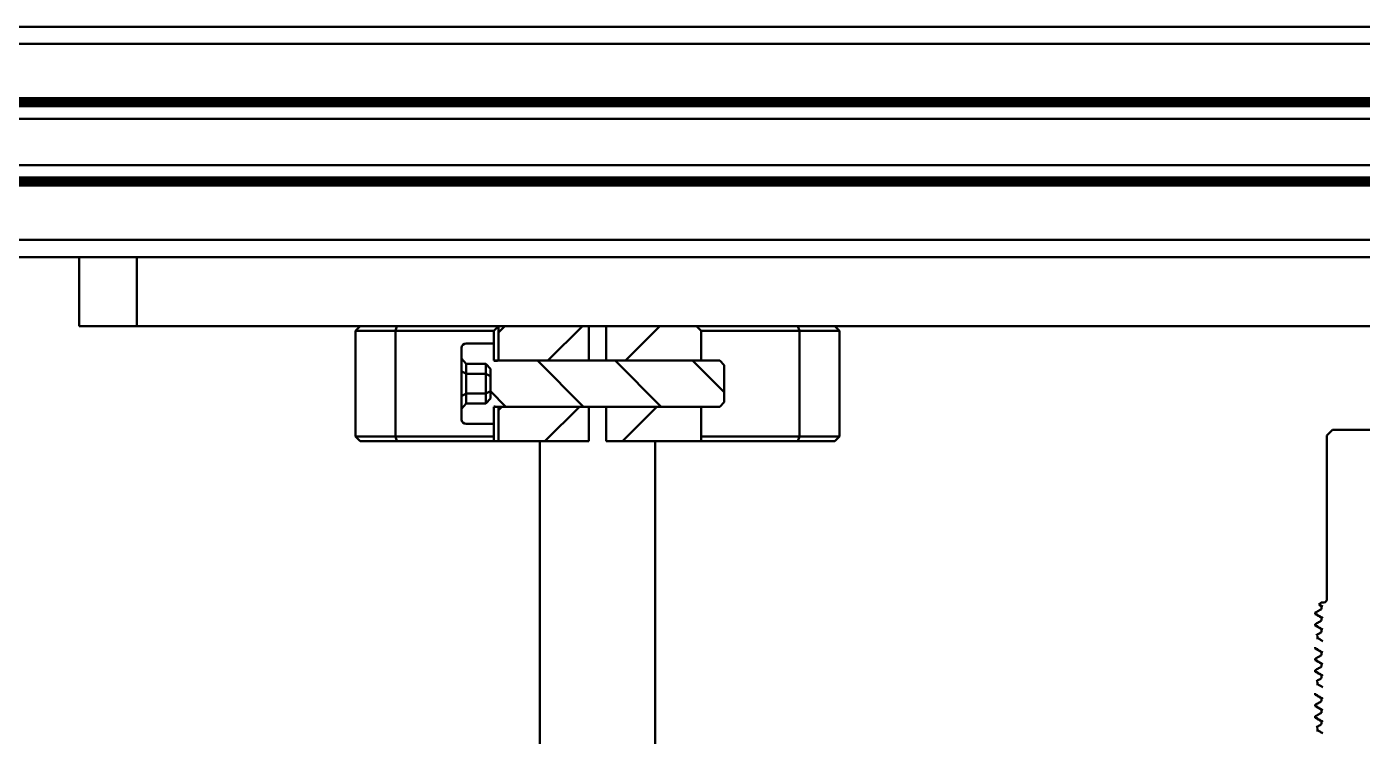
# Model space of a CAD drawing. Header units: millimetres. Extents: x -1615 to 4166, y 5 to 3174.
# Drawn here: x 2154.1 to 2231.4, y 1917.6 to 1958.6 of the extents above; entities that cross this region are included whole.
import ezdxf

# ---------------------------------------------------------------- set-up
doc = ezdxf.new("R2010")
doc.units = ezdxf.units.MM
doc.header["$LTSCALE"] = 0.25
doc.layers.add('Net dam', color=7, linetype='Continuous', lineweight=50)
pattern_1 = [(45, (1858.4246, 670.5362), (-2.245064, 2.245064), [])]

msp = doc.modelspace()

# ---------------------------------------------------------------- hatches: boundary and pattern name
at = {"layer": 'Net dam'}
h = msp.add_hatch(dxfattribs=at)
h.set_pattern_fill('ANSI31', color=256, style=0)
h.set_pattern_definition(pattern_1)
h.paths.add_polyline_path([(2181.4, 1939.3), (2186.633, 1939.3), (2186.633, 1941.3), (2181.4, 1941.3)], flags=0)
h = msp.add_hatch(dxfattribs=at)
h.set_pattern_fill('ANSI31', color=256, style=0)
h.set_pattern_definition(pattern_1)
h.paths.add_polyline_path([(2192.867, 1941.3), (2187.633, 1941.3), (2187.633, 1939.3), (2193.133, 1939.3), (2193.133, 1941.033)], flags=0)
h = msp.add_hatch(dxfattribs=at)
h.set_pattern_fill('ANSI31', color=256, angle=90, style=0)
h.set_pattern_definition([(135, (1858.4246, 670.5362), (-2.245064, -2.245064), [])])
edge = h.paths.add_edge_path(flags=0)
edge.add_line((2179.267, 1939.421), (2179.527, 1939.121))
edge.add_line((2179.527, 1939.121), (2180.673, 1939.121))
edge.add_line((2180.673, 1939.121), (2180.933, 1938.821))
edge.add_line((2180.933, 1938.821), (2180.933, 1937.112))
edge.add_line((2180.933, 1937.112), (2180.673, 1936.812))
edge.add_line((2180.673, 1936.812), (2179.527, 1936.812))
edge.add_line((2179.527, 1936.812), (2179.267, 1936.511))
edge.add_line((2179.267, 1936.511), (2179.267, 1935.9))
edge.add_arc((2179.533, 1935.9), 0.267, 180, 270)
edge.add_line((2179.533, 1935.633), (2181.133, 1935.633))
edge.add_line((2181.133, 1935.633), (2181.133, 1936.633))
edge.add_line((2181.133, 1936.633), (2194.207, 1936.633))
edge.add_line((2194.207, 1936.633), (2194.467, 1936.893))
edge.add_line((2194.467, 1936.893), (2194.467, 1939.04))
edge.add_line((2194.467, 1939.04), (2194.207, 1939.3))
edge.add_line((2194.207, 1939.3), (2181.133, 1939.3))
edge.add_line((2181.133, 1939.3), (2181.133, 1940.3))
edge.add_line((2181.133, 1940.3), (2179.533, 1940.3))
edge.add_arc((2179.533, 1940.033), 0.267, 90, 180)
edge.add_line((2179.267, 1940.033), (2179.267, 1939.421))
h = msp.add_hatch(dxfattribs=at)
h.set_pattern_fill('ANSI31', color=256, style=0)
h.set_pattern_definition(pattern_1)
h.paths.add_polyline_path([(2181.4, 1934.633), (2186.633, 1934.633), (2186.633, 1936.633), (2181.4, 1936.633)], flags=0)
h = msp.add_hatch(dxfattribs=at)
h.set_pattern_fill('ANSI31', color=256, style=0)
h.set_pattern_definition(pattern_1)
h.paths.add_polyline_path([(2193.133, 1934.633), (2193.133, 1936.633), (2187.633, 1936.633), (2187.633, 1934.633)], flags=0)

# ---------------------------------------------------------------- linework, layer by layer
for p, q in [((2092.467, 1958.633), (2371.8, 1958.633)), ((2093.467, 1957.633), (2370.8, 1957.633)), ((2093.133, 1954.233), (2371.133, 1954.233)), ((2093.133, 1954.166), (2371.133, 1954.166)), ((2093.333, 1954.366), (2370.933, 1954.366)), ((2093.467, 1954.5), (2370.8, 1954.5)), ((2093, 1954.033), (2371.267, 1954.033)), ((2089.4, 1953.307), (2374.867, 1953.307)), ((2089.4, 1950.626), (2374.867, 1950.626)), ((2093, 1949.9), (2371.267, 1949.9)), ((2093.133, 1949.766), (2371.133, 1949.766)), ((2093.133, 1949.7), (2371.133, 1949.7)), ((2093.333, 1949.566), (2370.933, 1949.566)), ((2093.467, 1949.433), (2370.8, 1949.433)), ((2093.467, 1946.3), (2370.8, 1946.3)), ((2093.467, 1945.3), (2159.467, 1945.3)), ((2157.133, 1941.3), (2157.133, 1945.3)), ((2159.467, 1945.3), (2160.467, 1945.3)), ((2160.467, 1945.3), (2160.467, 1941.3)), ((2303.8, 1945.3), (2160.467, 1945.3)), ((2160.467, 1941.3), (2157.133, 1941.3)), ((2181.4, 1941.3), (2160.467, 1941.3)), ((2173.4, 1941.3), (2173.133, 1941.033)), ((2173.133, 1941.033), (2173.133, 1934.9)), ((2175.447, 1941.033), (2173.133, 1941.033)), ((2175.529, 1941.3), (2175.447, 1941.033)), ((2181.133, 1941.033), (2175.447, 1941.033)), ((2175.447, 1934.9), (2175.447, 1941.033)), ((2181.4, 1941.3), (2181.133, 1941.033)), ((2181.133, 1941.033), (2181.133, 1940.3)), ((2181.4, 1941.3), (2181.4, 1939.3)), ((2181.4, 1941.3), (2186.633, 1941.3)), ((2186.633, 1939.3), (2186.633, 1941.3)), ((2187.633, 1941.3), (2186.633, 1941.3)), ((2187.633, 1941.3), (2187.633, 1939.3)), ((2187.633, 1941.3), (2192.867, 1941.3)), ((2192.867, 1941.3), (2193.133, 1941.033)), ((2271.4, 1941.3), (2192.867, 1941.3)), ((2193.133, 1941.033), (2193.133, 1939.3)), ((2198.819, 1941.033), (2193.133, 1941.033)), ((2198.738, 1941.3), (2198.819, 1941.033)), ((2198.819, 1934.9), (2198.819, 1941.033)), ((2201.133, 1941.033), (2198.819, 1941.033)), ((2201.133, 1941.033), (2200.867, 1941.3)), ((2201.133, 1934.9), (2201.133, 1941.033)), ((2179.533, 1940.3), (2181.133, 1940.3)), ((2181.133, 1940.3), (2181.133, 1939.3)), ((2179.267, 1939.421), (2179.267, 1940.033)), ((2179.527, 1939.121), (2179.267, 1939.421)), ((2179.267, 1938.694), (2179.267, 1939.421)), ((2179.527, 1938.544), (2179.267, 1938.694)), ((2179.267, 1937.239), (2179.267, 1938.694)), ((2179.527, 1939.121), (2180.673, 1939.121)), ((2179.527, 1939.121), (2179.527, 1938.544)), ((2180.673, 1939.121), (2180.933, 1938.821)), ((2180.673, 1938.544), (2180.673, 1939.121)), ((2180.933, 1937.112), (2180.933, 1938.821)), ((2194.207, 1939.3), (2181.133, 1939.3)), ((2181.4, 1939.3), (2186.633, 1939.3)), ((2187.633, 1939.3), (2193.133, 1939.3)), ((2194.207, 1939.3), (2194.467, 1939.04)), ((2194.467, 1939.04), (2194.467, 1936.893)), ((2180.673, 1938.544), (2179.527, 1938.544)), ((2179.527, 1938.544), (2179.527, 1937.389)), ((2180.933, 1938.394), (2180.673, 1938.544)), ((2180.673, 1937.389), (2180.673, 1938.544)), ((2179.267, 1937.239), (2179.527, 1937.389)), ((2179.267, 1936.511), (2179.267, 1937.239)), ((2179.527, 1937.389), (2179.527, 1936.812)), ((2180.673, 1937.389), (2179.527, 1937.389)), ((2180.933, 1937.539), (2180.673, 1937.389)), ((2180.673, 1936.812), (2180.673, 1937.389)), ((2179.267, 1936.511), (2179.527, 1936.812)), ((2179.267, 1935.9), (2179.267, 1936.511)), ((2180.673, 1936.812), (2179.527, 1936.812)), ((2180.933, 1937.112), (2180.673, 1936.812)), ((2181.133, 1936.633), (2194.207, 1936.633)), ((2181.133, 1936.633), (2181.133, 1935.633)), ((2186.633, 1936.633), (2181.4, 1936.633)), ((2181.4, 1936.633), (2181.4, 1934.633)), ((2186.633, 1934.633), (2186.633, 1936.633)), ((2193.133, 1936.633), (2187.633, 1936.633)), ((2187.633, 1936.633), (2187.633, 1934.633)), ((2193.133, 1936.633), (2193.133, 1934.633)), ((2194.467, 1936.893), (2194.207, 1936.633)), ((2181.133, 1935.633), (2179.533, 1935.633)), ((2181.133, 1935.633), (2181.133, 1934.633)), ((2173.133, 1934.9), (2173.4, 1934.633)), ((2173.133, 1934.9), (2175.447, 1934.9)), ((2175.447, 1934.9), (2181.133, 1934.9)), ((2175.529, 1934.633), (2175.447, 1934.9)), ((2193.133, 1934.9), (2198.819, 1934.9)), ((2198.738, 1934.633), (2198.819, 1934.9)), ((2198.819, 1934.9), (2201.133, 1934.9)), ((2200.867, 1934.633), (2201.133, 1934.9)), ((2229.346, 1934.966), (2229.679, 1935.3)), ((2229.346, 1925.466), (2229.346, 1934.966)), ((2229.679, 1935.3), (2234.346, 1935.3)), ((2175.529, 1934.633), (2173.4, 1934.633)), ((2181.133, 1934.633), (2175.529, 1934.633)), ((2181.133, 1934.633), (2181.4, 1934.633)), ((2181.4, 1934.633), (2186.633, 1934.633)), ((2183.8, 1934.633), (2183.8, 1855.479)), ((2187.633, 1934.633), (2193.133, 1934.633)), ((2190.467, 1855.479), (2190.467, 1934.633)), ((2198.738, 1934.633), (2193.133, 1934.633)), ((2200.867, 1934.633), (2198.738, 1934.633)), ((2228.887, 1925.174), (2229.013, 1925.3)), ((2228.978, 1925.141), (2229.112, 1925.062)), ((2229.013, 1925.3), (2229.179, 1925.3)), ((2229.04, 1924.919), (2229.04, 1925.086)), ((2228.679, 1924.627), (2228.679, 1924.711)), ((2228.679, 1924.627), (2228.811, 1924.604)), ((2228.679, 1923.961), (2228.679, 1924.044)), ((2229.04, 1924.252), (2229.04, 1924.419)), ((2228.679, 1923.961), (2228.811, 1923.937)), ((2229.04, 1923.586), (2229.04, 1923.752)), ((2228.679, 1922.627), (2228.679, 1922.71)), ((2228.679, 1922.627), (2228.811, 1922.604)), ((2228.679, 1921.961), (2228.679, 1922.044)), ((2228.679, 1921.961), (2228.811, 1921.937)), ((2229.04, 1922.252), (2229.04, 1922.419)), ((2229.04, 1921.586), (2229.04, 1921.752)), ((2228.679, 1921.294), (2228.679, 1921.377)), ((2228.679, 1921.294), (2228.811, 1921.27)), ((2229.04, 1920.919), (2229.04, 1921.086)), ((2228.679, 1919.961), (2228.679, 1920.044)), ((2228.679, 1919.961), (2228.811, 1919.937)), ((2228.679, 1919.294), (2228.679, 1919.377)), ((2229.04, 1919.586), (2229.04, 1919.752)), ((2228.679, 1919.294), (2228.811, 1919.271)), ((2228.679, 1918.627), (2228.679, 1918.711)), ((2228.679, 1918.627), (2228.811, 1918.604)), ((2229.04, 1918.919), (2229.04, 1919.086)), ((2229.04, 1918.252), (2229.04, 1918.419))]:
    msp.add_line(p, q, dxfattribs=at)
at = {"layer": 'Net dam', "flags": 128}
msp.add_lwpolyline([(2229.04, 1925.086), (2228.944, 1925.141), (2228.887, 1925.174)], dxfattribs=at)
at = {"layer": 'Net dam'}
for centre, radius, start, end in [((2179.533, 1940.033), 0.267, 90, 180), ((2179.533, 1935.9), 0.267, 180, 270), ((2229.179, 1925.466), 0.167, 270, 0)]:
    msp.add_arc(centre, radius, start, end, dxfattribs=at)
for start_param, end_param in [(1.570796, 1.686525), (4.596661, 4.712389)]:
    msp.add_ellipse((2181.4, 1937.966), major_axis=(2.309, 0), ratio=0.57735, start_param=start_param, end_param=end_param, dxfattribs=at)
for points, knots in [([(2228.679, 1924.711), (2228.711, 1924.729), (2228.775, 1924.766), (2228.895, 1924.835), (2228.984, 1924.886), (2229.04, 1924.919)], [0, 0, 0, 0, 0.265608, 0.53119, 1, 1, 1, 1]), ([(2229.04, 1924.419), (2229.008, 1924.437), (2228.944, 1924.474), (2228.824, 1924.544), (2228.736, 1924.595), (2228.679, 1924.627)], [0, 0, 0, 0, 0.265629, 0.53119, 1, 1, 1, 1]), ([(2228.679, 1924.044), (2228.711, 1924.062), (2228.775, 1924.099), (2228.895, 1924.169), (2228.984, 1924.22), (2229.04, 1924.252)], [0, 0, 0, 0, 0.265561, 0.53119, 1, 1, 1, 1]), ([(2228.758, 1924.604), (2228.817, 1924.569), (2228.935, 1924.5), (2229.053, 1924.43), (2229.112, 1924.395)], [0, 0, 0, 0, 0.499989, 1, 1, 1, 1]), ([(2229.04, 1923.752), (2229.008, 1923.771), (2228.944, 1923.807), (2228.824, 1923.877), (2228.736, 1923.928), (2228.679, 1923.961)], [0, 0, 0, 0, 0.265581, 0.53119, 1, 1, 1, 1]), ([(2228.735, 1923.409), (2228.748, 1923.417), (2228.794, 1923.443), (2228.895, 1923.502), (2228.984, 1923.553), (2229.04, 1923.586)], [0, 0, 0, 0, 0.131908, 0.445876, 1, 1, 1, 1]), ([(2228.758, 1923.937), (2228.817, 1923.903), (2228.935, 1923.833), (2229.053, 1923.764), (2229.112, 1923.729)], [0, 0, 0, 0, 0.499989, 1, 1, 1, 1]), ([(2228.792, 1923.364), (2228.796, 1923.352), (2228.814, 1923.291), (2228.809, 1923.225), (2228.806, 1923.173)], [0, 0, 0, 0, 0.196126, 1, 1, 1, 1]), ([(2228.804, 1923.244), (2228.848, 1923.218), (2228.951, 1923.158), (2229.053, 1923.097), (2229.112, 1923.062)], [0, 0, 0, 0, 0.425971, 1, 1, 1, 1]), ([(2229.04, 1922.419), (2229.008, 1922.437), (2228.944, 1922.474), (2228.824, 1922.544), (2228.736, 1922.595), (2228.679, 1922.627)], [0, 0, 0, 0, 0.265629, 0.53119, 1, 1, 1, 1]), ([(2228.758, 1922.604), (2228.817, 1922.569), (2228.935, 1922.5), (2229.053, 1922.43), (2229.112, 1922.395)], [0, 0, 0, 0, 0.500013, 1, 1, 1, 1]), ([(2228.679, 1922.044), (2228.711, 1922.062), (2228.775, 1922.099), (2228.895, 1922.169), (2228.984, 1922.22), (2229.04, 1922.252)], [0, 0, 0, 0, 0.265608, 0.53119, 1, 1, 1, 1]), ([(2229.04, 1921.752), (2229.008, 1921.771), (2228.944, 1921.808), (2228.824, 1921.877), (2228.736, 1921.928), (2228.679, 1921.961)], [0, 0, 0, 0, 0.265629, 0.53119, 1, 1, 1, 1]), ([(2228.758, 1921.937), (2228.817, 1921.903), (2228.935, 1921.833), (2229.053, 1921.764), (2229.112, 1921.729)], [0, 0, 0, 0, 0.499989, 1, 1, 1, 1]), ([(2228.679, 1921.377), (2228.711, 1921.396), (2228.775, 1921.433), (2228.895, 1921.502), (2228.984, 1921.553), (2229.04, 1921.586)], [0, 0, 0, 0, 0.265608, 0.53119, 1, 1, 1, 1]), ([(2229.04, 1921.086), (2229.008, 1921.104), (2228.944, 1921.141), (2228.824, 1921.21), (2228.736, 1921.261), (2228.679, 1921.294)], [0, 0, 0, 0, 0.265581, 0.53119, 1, 1, 1, 1]), ([(2228.735, 1920.743), (2228.748, 1920.75), (2228.794, 1920.777), (2228.895, 1920.835), (2228.984, 1920.886), (2229.04, 1920.919)], [0, 0, 0, 0, 0.131908, 0.445876, 1, 1, 1, 1]), ([(2228.758, 1921.271), (2228.817, 1921.236), (2228.935, 1921.166), (2229.053, 1921.097), (2229.112, 1921.062)], [0, 0, 0, 0, 0.499989, 1, 1, 1, 1]), ([(2228.792, 1920.697), (2228.796, 1920.685), (2228.814, 1920.624), (2228.809, 1920.559), (2228.806, 1920.506)], [0, 0, 0, 0, 0.196302, 1, 1, 1, 1]), ([(2228.804, 1920.577), (2228.848, 1920.551), (2228.951, 1920.491), (2229.053, 1920.43), (2229.112, 1920.395)], [0, 0, 0, 0, 0.425994, 1, 1, 1, 1]), ([(2229.04, 1919.752), (2229.008, 1919.771), (2228.944, 1919.808), (2228.824, 1919.877), (2228.736, 1919.928), (2228.679, 1919.961)], [0, 0, 0, 0, 0.265594, 0.531215, 1, 1, 1, 1]), ([(2228.679, 1919.377), (2228.711, 1919.396), (2228.775, 1919.433), (2228.895, 1919.502), (2228.984, 1919.553), (2229.04, 1919.586)], [0, 0, 0, 0, 0.265608, 0.53119, 1, 1, 1, 1]), ([(2228.758, 1919.937), (2228.817, 1919.903), (2228.935, 1919.833), (2229.053, 1919.764), (2229.112, 1919.729)], [0, 0, 0, 0, 0.499965, 1, 1, 1, 1]), ([(2229.04, 1919.086), (2229.008, 1919.104), (2228.944, 1919.141), (2228.824, 1919.21), (2228.736, 1919.261), (2228.679, 1919.294)], [0, 0, 0, 0, 0.265629, 0.53119, 1, 1, 1, 1]), ([(2228.679, 1918.711), (2228.711, 1918.729), (2228.775, 1918.766), (2228.895, 1918.835), (2228.984, 1918.886), (2229.04, 1918.919)], [0, 0, 0, 0, 0.265608, 0.53119, 1, 1, 1, 1]), ([(2229.04, 1918.419), (2229.008, 1918.437), (2228.944, 1918.474), (2228.824, 1918.544), (2228.736, 1918.595), (2228.679, 1918.627)], [0, 0, 0, 0, 0.265629, 0.53119, 1, 1, 1, 1]), ([(2228.758, 1919.271), (2228.817, 1919.236), (2228.935, 1919.166), (2229.053, 1919.097), (2229.112, 1919.062)], [0, 0, 0, 0, 0.500013, 1, 1, 1, 1]), ([(2228.758, 1918.604), (2228.817, 1918.569), (2228.935, 1918.5), (2229.053, 1918.43), (2229.112, 1918.395)], [0, 0, 0, 0, 0.499989, 1, 1, 1, 1]), ([(2228.735, 1918.076), (2228.748, 1918.084), (2228.794, 1918.11), (2228.895, 1918.169), (2228.984, 1918.22), (2229.04, 1918.252)], [0, 0, 0, 0, 0.131908, 0.445876, 1, 1, 1, 1]), ([(2228.792, 1918.03), (2228.796, 1918.018), (2228.814, 1917.958), (2228.809, 1917.892), (2228.806, 1917.84)], [0, 0, 0, 0, 0.196302, 1, 1, 1, 1]), ([(2228.804, 1917.911), (2228.848, 1917.885), (2228.951, 1917.824), (2229.053, 1917.764), (2229.112, 1917.729)], [0, 0, 0, 0, 0.425994, 1, 1, 1, 1])]:
    msp.add_open_spline(points, degree=3, knots=knots, dxfattribs=at)

doc.saveas('drawing.dxf')
